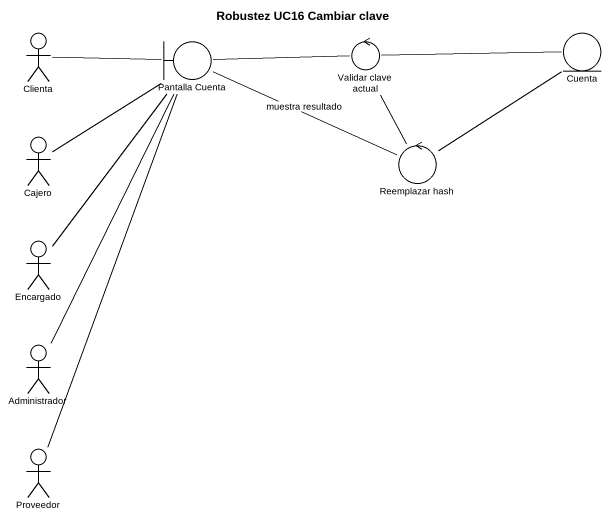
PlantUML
@startuml
title Robustez UC16 Cambiar clave
actor Clienta
boundary "Pantalla Cuenta" as Pantalla_Cuenta
control "Validar clave actual" as Validar_clave_actual
entity Cuenta
actor Cajero
control "Reemplazar hash" as Reemplazar_hash
actor Encargado
actor Administrador
actor Proveedor
Clienta -right- Pantalla_Cuenta
Pantalla_Cuenta -right- Validar_clave_actual
Validar_clave_actual -right- Cuenta
Validar_clave_actual -- Reemplazar_hash
Cajero -up- Pantalla_Cuenta
Reemplazar_hash -left- Pantalla_Cuenta : muestra resultado
Reemplazar_hash -up- Cuenta
Encargado -up- Pantalla_Cuenta
Administrador -up- Pantalla_Cuenta
Proveedor -up- Pantalla_Cuenta
@enduml
